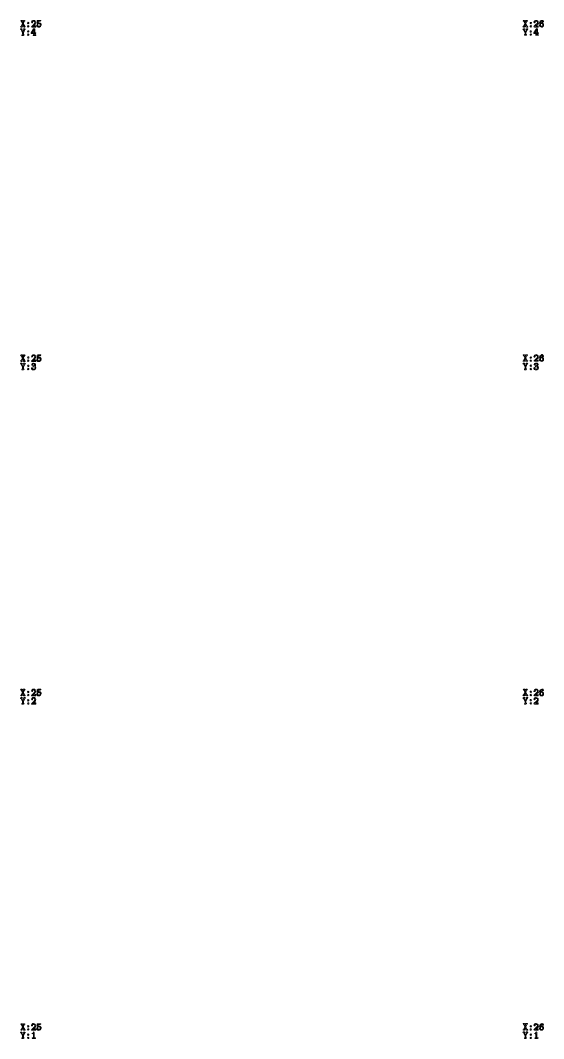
# Model space of a CAD drawing. Extents: x 3411 to 238236, y 6926 to 86361.
# Drawn here: x 208006 to 211135, y 19673 to 25762 of the extents above; entities that cross this region are included whole.
import ezdxf

# ---------------------------------------------------------------- set-up
doc = ezdxf.new("R2010")
doc.units = 13
doc.header["$MEASUREMENT"] = 0
doc.layers.add('L3D0 Base', color=3, linetype='Continuous')

msp = doc.modelspace()

# ---------------------------------------------------------------- linework, layer by layer
at = {"layer": 'L3D0 Base', "lineweight": 0}
for points in [[(208016.2, 25761.7), (208010, 25761.7), (208007.6, 25759.4), (208010, 25757), (208011.5, 25757), (208018.5, 25743), (208020.9, 25737.6), (208026.3, 25727.4), (208024, 25726.7), (208024, 25725.1), (208026.3, 25722.8), (208032.5, 25722.8), (208035.7, 25725.1), (208032.5, 25727.4), (208031.8, 25727.4), (208023.2, 25743), (208020.9, 25749.2), (208017, 25757), (208019.3, 25759.4)], [(208031, 25761.7), (208024.8, 25761.7), (208021.6, 25759.4), (208024.8, 25757), (208020.9, 25749.2), (208023.2, 25743), (208030.2, 25757), (208031, 25757), (208034.1, 25759.4)], [(208084.7, 25762.5), (208080.8, 25761.7), (208076.2, 25759.4), (208073.8, 25757), (208072.3, 25751.6), (208073.8, 25748.5), (208075.4, 25747.7), (208077.7, 25748.5), (208078.5, 25750.8), (208077.7, 25753.1), (208080.1, 25756.3), (208083.9, 25757.8), (208094.1, 25758.6), (208090.2, 25761.7)], [(208125.2, 25761.7), (208109.6, 25761.7), (208107.3, 25760.9), (208106.5, 25758.6), (208106.5, 25742.2), (208106.5, 25740.7), (208107.3, 25739.1), (208108.9, 25739.1), (208111.2, 25739.9), (208112.8, 25741.5), (208118.2, 25743), (208126.8, 25743.8), (208112, 25746.1), (208112, 25757), (208125.2, 25757), (208128.3, 25759.4), (208127.6, 25760.9), (208126.8, 25761.7)], [(211021.5, 25762.3), (211015.1, 25762.3), (211012.5, 25759.7), (211015.1, 25757.1), (211016.4, 25757.1), (211022.8, 25742.9), (211025.4, 25737.7), (211030.6, 25727.4), (211029.3, 25727.4), (211029.3, 25724.8), (211031.9, 25722.3), (211038.3, 25722.3), (211040.9, 25724.8), (211038.3, 25727.4), (211037, 25727.4), (211028, 25744.2), (211025.4, 25749.4), (211022.8, 25757.1), (211024.1, 25759.7)], [(211035.7, 25762.3), (211029.3, 25762.3), (211026.7, 25759.7), (211029.3, 25757.1), (211025.4, 25749.4), (211028, 25744.2), (211034.4, 25757.1), (211035.7, 25757.1), (211039.6, 25759.7)], [(211089.9, 25762.3), (211086.1, 25762.3), (211080.9, 25759.7), (211079.6, 25757.1), (211077, 25751.9), (211078.3, 25749.4), (211080.9, 25748.1), (211082.2, 25749.4), (211083.5, 25751.9), (211083.5, 25753.2), (211086.1, 25757.1), (211089.9, 25758.4), (211099, 25759.7), (211095.1, 25761)], [(211126.1, 25762.3), (211124.8, 25762.3), (211119.6, 25761), (211114.4, 25757.1), (211111.9, 25753.2), (211110.6, 25748.1), (211109.3, 25741.6), (211109.3, 25737.7), (211110.6, 25732.6), (211110.6, 25731.3), (211114.4, 25726.1), (211122.2, 25727.4), (211118.3, 25728.7), (211115.7, 25733.9), (211115.7, 25737.7), (211117, 25741.6), (211123.5, 25744.2), (211132.5, 25744.2), (211114.4, 25745.5), (211115.7, 25749.4), (211119.6, 25754.5), (211120.9, 25755.8), (211126.1, 25758.4), (211132.5, 25761), (211131.2, 25761)], [(211132.5, 25761), (211126.1, 25758.4), (211128.6, 25757.1), (211128.6, 25755.8), (211128.6, 25753.2), (211131.2, 25751.9), (211133.8, 25753.2), (211135.1, 25755.8)], [(208015.4, 25711.9), (208009.2, 25711.9), (208006.1, 25709.5), (208009.2, 25707.2), (208010, 25707.2), (208018.5, 25687.7), (208021.6, 25694), (208015.4, 25707.2), (208018.5, 25709.5)], [(208018.5, 25743), (208010.7, 25727.4), (208010, 25727.4), (208006.8, 25725.1), (208010, 25722.8), (208015.4, 25722.8), (208018.5, 25725.1), (208016.2, 25727.4), (208020.9, 25737.6)], [(208033.3, 25711.9), (208027.1, 25711.9), (208024, 25709.5), (208026.3, 25707.2), (208021.6, 25694), (208018.5, 25687.7), (208018.5, 25677.6), (208017.7, 25677.6), (208014.6, 25674.5), (208015.4, 25672.9), (208016.2, 25672.9), (208017.7, 25672.1), (208024.8, 25672.1), (208027.9, 25674.5), (208027.1, 25676.8), (208026.3, 25676.8), (208024.8, 25677.6), (208024, 25677.6), (208024, 25687.7), (208032.5, 25707.2), (208033.3, 25707.2), (208036.4, 25709.5)], [(208053.6, 25750.8), (208050.5, 25749.2), (208048.9, 25746.1), (208050.5, 25743), (208053.6, 25741.5), (208056.7, 25743), (208057.5, 25746.1), (208055.9, 25749.2)], [(208053.6, 25731.3), (208050.5, 25729.8), (208048.9, 25726.7), (208050.5, 25723.5), (208053.6, 25722.8), (208056.7, 25723.5), (208057.5, 25726.7), (208055.9, 25729.8)], [(208053.6, 25700.2), (208050.5, 25699.4), (208048.9, 25696.3), (208050.5, 25693.2), (208053.6, 25691.6), (208056.7, 25693.2), (208057.5, 25696.3), (208055.9, 25699.4)], [(208089.4, 25712.6), (208087.8, 25712.6), (208086.3, 25711.9), (208085.5, 25711.1), (208071.5, 25688.5), (208070.7, 25686.2), (208071.5, 25683.8), (208073.8, 25683), (208088.6, 25683), (208088.6, 25677.6), (208085.5, 25677.6), (208082.4, 25674.5), (208085.5, 25672.1), (208095.6, 25672.1), (208098.7, 25674.5), (208098, 25676.8), (208097.2, 25676.8), (208095.6, 25677.6), (208092.5, 25677.6), (208092.5, 25683), (208097.2, 25683), (208099.5, 25685.4), (208097.2, 25687.7), (208092.5, 25687.7), (208076.2, 25687.7), (208088.6, 25707.2), (208092.5, 25709.5), (208092.5, 25711.9)], [(208094.1, 25758.6), (208083.9, 25757.8), (208085.5, 25757.8), (208091, 25755.5), (208091, 25754.7), (208093.3, 25750), (208093.3, 25748.5), (208091, 25743.8), (208086.3, 25738.3), (208073.8, 25726.7), (208072.3, 25725.1), (208075.4, 25722.8), (208095.6, 25722.8), (208098, 25722.8), (208098, 25725.9), (208098, 25727.4), (208080.8, 25727.4), (208081.6, 25728.2), (208086.3, 25732.1), (208087.8, 25732.9), (208091.7, 25736.8), (208094.1, 25739.1), (208097.2, 25744.6), (208098, 25750), (208097.2, 25753.9)], [(208092.5, 25709.5), (208088.6, 25707.2), (208088.6, 25687.7), (208076.2, 25687.7), (208092.5, 25687.7)], [(208095.6, 25730.6), (208094.1, 25729.8), (208093.3, 25727.4), (208080.8, 25727.4), (208098, 25727.4), (208098, 25729.8)], [(208107.3, 25735.2), (208105.8, 25734.5), (208104.2, 25732.1), (208105, 25729.8), (208108.1, 25725.1), (208111.2, 25722.8), (208116.7, 25722), (208121.3, 25722.8), (208126.8, 25725.9), (208116.7, 25726.7), (208114.3, 25726.7), (208110.4, 25729.8), (208110.4, 25732.1), (208109.6, 25734.5)], [(208118.2, 25747.7), (208117.4, 25747.7), (208112, 25746.1), (208126.8, 25743.8), (208123.7, 25746.1)], [(208126.8, 25743.8), (208118.2, 25743), (208119, 25743), (208123.7, 25740.7), (208123.7, 25740.7), (208125.2, 25734.5), (208125.2, 25733.7), (208122.9, 25729), (208122.1, 25728.2), (208116.7, 25726.7), (208126.8, 25725.9), (208129.1, 25729), (208130.7, 25734.5), (208129.9, 25739.1)], [(211022.8, 25742.9), (211015.1, 25727.4), (211015.1, 25727.4), (211011.2, 25724.8), (211015.1, 25722.3), (211020.2, 25722.3), (211024.1, 25724.8), (211021.5, 25727.4), (211025.4, 25737.7)], [(211020.2, 25711.9), (211013.8, 25711.9), (211011.2, 25709.4), (211013.8, 25706.8), (211015.1, 25706.8), (211024.1, 25688.7), (211026.7, 25693.9), (211020.2, 25706.8), (211022.8, 25709.4)], [(211038.3, 25711.9), (211031.9, 25711.9), (211029.3, 25709.4), (211031.9, 25706.8), (211026.7, 25693.9), (211024.1, 25688.7), (211024.1, 25677.1), (211022.8, 25677.1), (211020.2, 25675.8), (211020.2, 25673.2), (211021.5, 25673.2), (211022.8, 25673.2), (211029.3, 25673.2), (211033.1, 25674.5), (211031.9, 25677.1), (211030.6, 25677.1), (211029.3, 25677.1), (211029.3, 25677.1), (211029.3, 25688.7), (211037, 25706.8), (211038.3, 25706.8), (211040.9, 25709.4)], [(211059, 25750.6), (211055.1, 25749.4), (211053.8, 25746.8), (211055.1, 25742.9), (211059, 25741.6), (211061.5, 25742.9), (211062.8, 25746.8), (211061.5, 25749.4)], [(211059, 25731.3), (211055.1, 25730), (211053.8, 25727.4), (211055.1, 25723.5), (211059, 25722.3), (211061.5, 25723.5), (211062.8, 25727.4), (211061.5, 25730)], [(211059, 25700.3), (211055.1, 25699), (211053.8, 25696.4), (211055.1, 25692.6), (211059, 25691.3), (211061.5, 25692.6), (211062.8, 25696.4), (211061.5, 25699)], [(211095.1, 25713.2), (211093.8, 25713.2), (211091.2, 25711.9), (211089.9, 25710.6), (211077, 25688.7), (211075.7, 25686.1), (211077, 25683.5), (211079.6, 25683.5), (211093.8, 25683.5), (211093.8, 25677.1), (211089.9, 25677.1), (211087.3, 25674.5), (211089.9, 25673.2), (211101.5, 25673.2), (211104.1, 25674.5), (211102.8, 25677.1), (211102.8, 25677.1), (211101.5, 25677.1), (211097.7, 25677.1), (211097.7, 25683.5), (211101.5, 25683.5), (211105.4, 25686.1), (211101.5, 25688.7), (211097.7, 25688.7), (211082.2, 25688.7), (211093.8, 25708.1), (211097.7, 25709.4), (211097.7, 25711.9)], [(211099, 25759.7), (211089.9, 25758.4), (211089.9, 25758.4), (211096.4, 25755.8), (211096.4, 25755.8), (211099, 25749.4), (211099, 25749.4), (211096.4, 25744.2), (211091.2, 25739), (211078.3, 25727.4), (211077, 25724.8), (211080.9, 25722.3), (211100.3, 25722.3), (211102.8, 25723.5), (211102.8, 25726.1), (211102.8, 25727.4), (211086.1, 25727.4), (211086.1, 25728.7), (211091.2, 25732.6), (211092.5, 25733.9), (211096.4, 25736.5), (211099, 25739), (211102.8, 25744.2), (211102.8, 25749.4), (211102.8, 25754.5)], [(211097.7, 25709.4), (211093.8, 25708.1), (211093.8, 25688.7), (211082.2, 25688.7), (211097.7, 25688.7)], [(211101.5, 25730), (211099, 25730), (211099, 25727.4), (211086.1, 25727.4), (211102.8, 25727.4), (211102.8, 25730)], [(211123.5, 25748.1), (211119.6, 25748.1), (211114.4, 25745.5), (211132.5, 25744.2), (211128.6, 25746.8)], [(211132.5, 25744.2), (211123.5, 25744.2), (211123.5, 25744.2), (211128.6, 25741.6), (211128.6, 25740.3), (211129.9, 25735.2), (211129.9, 25735.2), (211128.6, 25728.7), (211127.4, 25728.7), (211122.2, 25727.4), (211114.4, 25726.1), (211118.3, 25723.5), (211122.2, 25722.3), (211127.4, 25722.3), (211131.2, 25726.1), (211133.8, 25730), (211135.1, 25735.2), (211135.1, 25739)], [(208053.6, 25681.5), (208050.5, 25679.9), (208048.9, 25676.8), (208050.5, 25673.7), (208053.6, 25672.1), (208056.7, 25673.7), (208057.5, 25676.8), (208055.9, 25679.9)], [(211059, 25681), (211055.1, 25679.7), (211053.8, 25677.1), (211055.1, 25674.5), (211059, 25673.2), (211061.5, 25674.5), (211062.8, 25677.1), (211061.5, 25679.7)], [(208016.2, 23761.8), (208010, 23761.8), (208007.6, 23759.4), (208010, 23757.1), (208011.5, 23757.1), (208018.5, 23743.1), (208020.9, 23737.6), (208026.3, 23727.5), (208024, 23726.7), (208024, 23725.2), (208026.3, 23722.8), (208032.5, 23722.8), (208035.7, 23725.2), (208032.5, 23727.5), (208031.8, 23727.5), (208023.2, 23743.9), (208020.9, 23749.3), (208017, 23757.1), (208019.3, 23759.4)], [(208031, 23761.8), (208024.8, 23761.8), (208021.6, 23759.4), (208024.8, 23757.1), (208020.9, 23749.3), (208023.2, 23743.9), (208030.2, 23757.1), (208031, 23757.1), (208034.1, 23759.4)], [(208053.6, 23750.9), (208050.5, 23749.3), (208048.9, 23746.2), (208050.5, 23743.1), (208053.6, 23741.5), (208056.7, 23743.1), (208057.5, 23746.2), (208055.9, 23749.3)], [(208084.7, 23762.5), (208080.8, 23761.8), (208076.2, 23759.4), (208073.8, 23757.1), (208072.3, 23751.6), (208073.8, 23748.5), (208075.4, 23747.7), (208077.7, 23749.3), (208078.5, 23751.6), (208077.7, 23753.2), (208080.1, 23756.3), (208083.9, 23757.9), (208094.1, 23759.4), (208090.2, 23761.8)], [(208094.1, 23759.4), (208083.9, 23757.9), (208085.5, 23757.9), (208091, 23755.5), (208091, 23754.8), (208093.3, 23750.1), (208093.3, 23748.5), (208091, 23743.9), (208086.3, 23738.4), (208073.8, 23726.7), (208072.3, 23725.2), (208075.4, 23722.8), (208095.6, 23722.8), (208098, 23723.6), (208098, 23725.9), (208098, 23727.5), (208080.8, 23727.5), (208081.6, 23728.3), (208086.3, 23732.2), (208087.8, 23733), (208091.7, 23736.8), (208094.1, 23740), (208097.2, 23744.6), (208098, 23750.1), (208097.2, 23754.8)], [(208125.2, 23761.8), (208109.6, 23761.8), (208107.3, 23761), (208106.5, 23758.7), (208106.5, 23742.3), (208106.5, 23740.7), (208107.3, 23740), (208108.9, 23739.2), (208111.2, 23740), (208112.8, 23741.5), (208118.2, 23743.1), (208126.8, 23743.9), (208112, 23746.2), (208112, 23757.1), (208125.2, 23757.1), (208128.3, 23759.4), (208127.6, 23761), (208126.8, 23761.8)], [(211021.5, 23762.1), (211015.1, 23762.1), (211012.5, 23759.5), (211015.1, 23756.9), (211016.4, 23756.9), (211022.8, 23744), (211025.4, 23738.8), (211030.6, 23727.2), (211029.3, 23727.2), (211029.3, 23724.6), (211031.9, 23723.3), (211038.3, 23723.3), (211040.9, 23724.6), (211038.3, 23727.2), (211037, 23727.2), (211028, 23744), (211025.4, 23749.1), (211022.8, 23756.9), (211024.1, 23759.5)], [(211035.7, 23762.1), (211029.3, 23762.1), (211026.7, 23759.5), (211029.3, 23756.9), (211025.4, 23749.1), (211028, 23744), (211034.4, 23756.9), (211035.7, 23756.9), (211039.6, 23759.5)], [(211089.9, 23763.3), (211086.1, 23762.1), (211080.9, 23759.5), (211079.6, 23756.9), (211077, 23751.7), (211078.3, 23749.1), (211080.9, 23747.9), (211082.2, 23749.1), (211083.5, 23751.7), (211083.5, 23754.3), (211086.1, 23756.9), (211089.9, 23758.2), (211099, 23759.5), (211095.1, 23762.1)], [(211099, 23759.5), (211089.9, 23758.2), (211089.9, 23758.2), (211096.4, 23755.6), (211096.4, 23755.6), (211099, 23750.4), (211099, 23749.1), (211096.4, 23744), (211091.2, 23738.8), (211078.3, 23727.2), (211077, 23725.9), (211080.9, 23723.3), (211100.3, 23723.3), (211102.8, 23723.3), (211102.8, 23725.9), (211102.8, 23727.2), (211086.1, 23727.2), (211086.1, 23728.5), (211091.2, 23732.4), (211092.5, 23733.7), (211096.4, 23737.5), (211099, 23740.1), (211102.8, 23745.3), (211102.8, 23750.4), (211102.8, 23754.3)], [(211126.1, 23763.3), (211124.8, 23763.3), (211119.6, 23760.8), (211114.4, 23756.9), (211111.9, 23754.3), (211110.6, 23749.1), (211109.3, 23742.7), (211109.3, 23738.8), (211110.6, 23732.4), (211110.6, 23731.1), (211114.4, 23725.9), (211122.2, 23727.2), (211118.3, 23728.5), (211115.7, 23733.7), (211115.7, 23737.5), (211117, 23741.4), (211123.5, 23744), (211132.5, 23745.3), (211114.4, 23745.3), (211115.7, 23749.1), (211119.6, 23754.3), (211120.9, 23755.6), (211126.1, 23758.2), (211132.5, 23760.8), (211131.2, 23760.8)], [(211132.5, 23760.8), (211126.1, 23758.2), (211128.6, 23756.9), (211128.6, 23755.6), (211128.6, 23753), (211131.2, 23753), (211133.8, 23753), (211135.1, 23755.6)], [(208015.4, 23711.9), (208009.2, 23711.9), (208006.1, 23709.6), (208009.2, 23707.3), (208010, 23707.3), (208018.5, 23688.6), (208021.6, 23694), (208015.4, 23707.3), (208018.5, 23709.6)], [(208018.5, 23743.1), (208010.7, 23727.5), (208010, 23727.5), (208006.8, 23725.2), (208010, 23722.8), (208015.4, 23722.8), (208018.5, 23725.2), (208016.2, 23727.5), (208020.9, 23737.6)], [(208033.3, 23711.9), (208027.1, 23711.9), (208024, 23709.6), (208026.3, 23707.3), (208021.6, 23694), (208018.5, 23688.6), (208018.5, 23677.7), (208017.7, 23677.7), (208014.6, 23675.3), (208015.4, 23673), (208016.2, 23673), (208017.7, 23672.2), (208024.8, 23672.2), (208027.9, 23675.3), (208027.1, 23676.9), (208026.3, 23677.7), (208024.8, 23677.7), (208024, 23677.7), (208024, 23688.6), (208032.5, 23707.3), (208033.3, 23707.3), (208036.4, 23709.6)], [(208053.6, 23731.4), (208050.5, 23729.8), (208048.9, 23726.7), (208050.5, 23723.6), (208053.6, 23722.8), (208056.7, 23723.6), (208057.5, 23726.7), (208055.9, 23729.8)], [(208053.6, 23700.2), (208050.5, 23699.5), (208048.9, 23696.3), (208050.5, 23693.2), (208053.6, 23691.7), (208056.7, 23693.2), (208057.5, 23696.3), (208055.9, 23699.5)], [(208076.2, 23709.6), (208073.8, 23704.9), (208074.6, 23701.8), (208076.9, 23701), (208079.3, 23701.8), (208080.1, 23704.9), (208079.3, 23706.5), (208080.1, 23706.5), (208085.5, 23708)], [(208085.5, 23712.7), (208081.6, 23711.9), (208076.9, 23710.4), (208076.2, 23709.6), (208085.5, 23708), (208090.2, 23706.5), (208091.7, 23703.4), (208089.4, 23697.9), (208084.7, 23696.3), (208080.8, 23695.6), (208080.1, 23694), (208082.4, 23690.9), (208085.5, 23690.9), (208086.3, 23690.9), (208091.7, 23689.3), (208094.1, 23683.9), (208091.7, 23679.2), (208091, 23678.4), (208085.5, 23676.9), (208094.8, 23675.3), (208097.2, 23678.4), (208098.7, 23683.9), (208098.7, 23683.9), (208097.2, 23690.1), (208097.2, 23690.1), (208092.5, 23694), (208095.6, 23697.9), (208097.2, 23703.4), (208097.2, 23704.9), (208094.1, 23709.6), (208091, 23711.1)], [(208095.6, 23730.6), (208094.1, 23729.8), (208093.3, 23727.5), (208080.8, 23727.5), (208098, 23727.5), (208098, 23729.8)], [(208107.3, 23735.3), (208105.8, 23734.5), (208104.2, 23732.2), (208105, 23729.8), (208108.1, 23725.2), (208111.2, 23722.8), (208116.7, 23722), (208121.3, 23722.8), (208126.8, 23725.9), (208116.7, 23726.7), (208114.3, 23726.7), (208110.4, 23729.8), (208110.4, 23732.2), (208109.6, 23734.5)], [(208118.2, 23747.7), (208117.4, 23747.7), (208112, 23746.2), (208126.8, 23743.9), (208123.7, 23747)], [(208126.8, 23743.9), (208118.2, 23743.1), (208119, 23743.1), (208123.7, 23740.7), (208123.7, 23740.7), (208125.2, 23735.3), (208125.2, 23734.5), (208122.9, 23729.1), (208122.1, 23728.3), (208116.7, 23726.7), (208126.8, 23725.9), (208129.1, 23729.1), (208130.7, 23735.3), (208129.9, 23739.2)], [(211022.8, 23744), (211015.1, 23727.2), (211015.1, 23727.2), (211011.2, 23724.6), (211015.1, 23723.3), (211020.2, 23723.3), (211024.1, 23724.6), (211021.5, 23727.2), (211025.4, 23738.8)], [(211020.2, 23711.7), (211013.8, 23711.7), (211011.2, 23709.1), (211013.8, 23707.9), (211015.1, 23707.9), (211024.1, 23688.5), (211026.7, 23693.7), (211020.2, 23707.9), (211022.8, 23709.1)], [(211038.3, 23711.7), (211031.9, 23711.7), (211029.3, 23709.1), (211031.9, 23707.9), (211026.7, 23693.7), (211024.1, 23688.5), (211024.1, 23678.2), (211022.8, 23678.2), (211020.2, 23675.6), (211020.2, 23673), (211021.5, 23673), (211022.8, 23673), (211029.3, 23673), (211033.1, 23675.6), (211031.9, 23676.9), (211030.6, 23678.2), (211029.3, 23678.2), (211029.3, 23678.2), (211029.3, 23688.5), (211037, 23707.9), (211038.3, 23707.9), (211040.9, 23709.1)], [(211059, 23750.4), (211055.1, 23749.1), (211053.8, 23746.6), (211055.1, 23742.7), (211059, 23741.4), (211061.5, 23744), (211062.8, 23746.6), (211061.5, 23749.1)], [(211059, 23731.1), (211055.1, 23729.8), (211053.8, 23727.2), (211055.1, 23724.6), (211059, 23723.3), (211061.5, 23724.6), (211062.8, 23727.2), (211061.5, 23731.1)], [(211059, 23701.4), (211055.1, 23700.1), (211053.8, 23696.2), (211055.1, 23693.7), (211059, 23692.4), (211061.5, 23693.7), (211062.8, 23696.2), (211061.5, 23700.1)], [(211080.9, 23710.4), (211078.3, 23705.3), (211079.6, 23702.7), (211082.2, 23701.4), (211083.5, 23702.7), (211084.8, 23705.3), (211084.8, 23706.6), (211084.8, 23706.6), (211091.2, 23707.9)], [(211089.9, 23713), (211087.3, 23713), (211082.2, 23710.4), (211080.9, 23710.4), (211091.2, 23707.9), (211095.1, 23706.6), (211097.7, 23704), (211095.1, 23698.8), (211089.9, 23696.2), (211086.1, 23696.2), (211084.8, 23693.7), (211087.3, 23691.1), (211089.9, 23691.1), (211091.2, 23691.1), (211096.4, 23689.8), (211099, 23684.6), (211096.4, 23679.5), (211096.4, 23678.2), (211091.2, 23676.9), (211100.3, 23675.6), (211102.8, 23678.2), (211104.1, 23684.6), (211104.1, 23684.6), (211102.8, 23689.8), (211101.5, 23689.8), (211097.7, 23694.9), (211100.3, 23697.5), (211102.8, 23704), (211101.5, 23705.3), (211099, 23710.4), (211096.4, 23711.7)], [(211101.5, 23731.1), (211099, 23729.8), (211099, 23727.2), (211086.1, 23727.2), (211102.8, 23727.2), (211102.8, 23729.8)], [(211123.5, 23749.1), (211119.6, 23747.9), (211114.4, 23745.3), (211132.5, 23745.3), (211128.6, 23747.9)], [(211132.5, 23745.3), (211123.5, 23744), (211123.5, 23744), (211128.6, 23741.4), (211128.6, 23741.4), (211129.9, 23735), (211129.9, 23735), (211128.6, 23729.8), (211127.4, 23729.8), (211122.2, 23727.2), (211114.4, 23725.9), (211118.3, 23723.3), (211122.2, 23722), (211127.4, 23723.3), (211131.2, 23725.9), (211133.8, 23729.8), (211135.1, 23735), (211135.1, 23740.1)], [(208053.6, 23681.6), (208050.5, 23680), (208048.9, 23676.9), (208050.5, 23673.8), (208053.6, 23672.2), (208056.7, 23673.8), (208057.5, 23676.9), (208055.9, 23680)], [(208075.4, 23684.7), (208073, 23683.9), (208072.3, 23681.6), (208072.3, 23679.2), (208076.2, 23674.5), (208079.3, 23673), (208085.5, 23672.2), (208090.2, 23673), (208094.8, 23675.3), (208085.5, 23676.9), (208080.8, 23677.7), (208077.7, 23680), (208078.5, 23681.6), (208076.9, 23683.9)], [(211059, 23682), (211055.1, 23680.8), (211053.8, 23676.9), (211055.1, 23674.3), (211059, 23673), (211061.5, 23674.3), (211062.8, 23676.9), (211061.5, 23680.8)], [(211079.6, 23685.9), (211078.3, 23684.6), (211077, 23682), (211077, 23679.5), (211080.9, 23674.3), (211084.8, 23673), (211091.2, 23671.7), (211095.1, 23673), (211100.3, 23675.6), (211091.2, 23676.9), (211086.1, 23678.2), (211082.2, 23679.5), (211083.5, 23682), (211082.2, 23684.6)], [(208018.5, 21743.9), (208010.7, 21727.6), (208010, 21727.6), (208006.8, 21725.2), (208010, 21722.9), (208015.4, 21722.9), (208018.5, 21725.2), (208016.2, 21727.6), (208020.9, 21738.5)], [(208016.2, 21761.8), (208010, 21761.8), (208007.6, 21759.5), (208010, 21757.2), (208011.5, 21757.2), (208018.5, 21743.9), (208020.9, 21738.5), (208026.3, 21727.6), (208024, 21726.8), (208024, 21725.2), (208026.3, 21722.9), (208032.5, 21722.9), (208035.7, 21725.2), (208032.5, 21727.6), (208031.8, 21727.6), (208023.2, 21743.9), (208020.9, 21749.4), (208017, 21757.2), (208019.3, 21759.5)], [(208031, 21761.8), (208024.8, 21761.8), (208021.6, 21759.5), (208024.8, 21757.2), (208020.9, 21749.4), (208023.2, 21743.9), (208030.2, 21757.2), (208031, 21757.2), (208034.1, 21759.5)], [(208053.6, 21750.9), (208050.5, 21749.4), (208048.9, 21746.3), (208050.5, 21743.1), (208053.6, 21741.6), (208056.7, 21743.1), (208057.5, 21746.3), (208055.9, 21749.4)], [(208084.7, 21762.6), (208080.8, 21761.8), (208076.2, 21759.5), (208073.8, 21757.2), (208072.3, 21751.7), (208073.8, 21749.4), (208075.4, 21748.6), (208077.7, 21749.4), (208078.5, 21751.7), (208077.7, 21754), (208080.1, 21756.4), (208083.9, 21757.9), (208094.1, 21759.5), (208090.2, 21761.8)], [(208094.1, 21759.5), (208083.9, 21757.9), (208085.5, 21757.9), (208091, 21755.6), (208091, 21755.6), (208093.3, 21750.1), (208093.3, 21748.6), (208091, 21743.9), (208086.3, 21739.2), (208073.8, 21727.6), (208072.3, 21725.2), (208075.4, 21722.9), (208095.6, 21722.9), (208098, 21723.7), (208098, 21726), (208098, 21727.6), (208080.8, 21727.6), (208081.6, 21728.3), (208086.3, 21732.2), (208087.8, 21733.8), (208091.7, 21736.9), (208094.1, 21740), (208097.2, 21744.7), (208098, 21750.1), (208097.2, 21754.8)], [(208125.2, 21761.8), (208109.6, 21761.8), (208107.3, 21761), (208106.5, 21758.7), (208106.5, 21742.4), (208106.5, 21740.8), (208107.3, 21740), (208108.9, 21739.2), (208111.2, 21740), (208112.8, 21741.6), (208118.2, 21743.1), (208126.8, 21743.9), (208112, 21746.3), (208112, 21757.2), (208125.2, 21757.2), (208128.3, 21759.5), (208127.6, 21761), (208126.8, 21761.8)], [(208118.2, 21747.8), (208117.4, 21747.8), (208112, 21746.3), (208126.8, 21743.9), (208123.7, 21747)], [(208126.8, 21743.9), (208118.2, 21743.1), (208119, 21743.1), (208123.7, 21740.8), (208123.7, 21740.8), (208125.2, 21735.3), (208125.2, 21734.6), (208122.9, 21729.1), (208122.1, 21728.3), (208116.7, 21726.8), (208126.8, 21726), (208129.1, 21729.9), (208130.7, 21735.3), (208129.9, 21739.2)], [(211022.8, 21743.8), (211015.1, 21728.3), (211015.1, 21728.3), (211011.2, 21725.7), (211015.1, 21723.1), (211020.2, 21723.1), (211024.1, 21725.7), (211021.5, 21728.3), (211025.4, 21738.6)], [(211021.5, 21761.8), (211015.1, 21761.8), (211012.5, 21759.3), (211015.1, 21758), (211016.4, 21758), (211022.8, 21743.8), (211025.4, 21738.6), (211030.6, 21728.3), (211029.3, 21727), (211029.3, 21725.7), (211031.9, 21723.1), (211038.3, 21723.1), (211040.9, 21725.7), (211038.3, 21728.3), (211037, 21728.3), (211028, 21743.8), (211025.4, 21750.2), (211022.8, 21758), (211024.1, 21759.3)], [(211035.7, 21761.8), (211029.3, 21761.8), (211026.7, 21759.3), (211029.3, 21758), (211025.4, 21750.2), (211028, 21743.8), (211034.4, 21758), (211035.7, 21758), (211039.6, 21759.3)], [(211059, 21751.5), (211055.1, 21750.2), (211053.8, 21746.4), (211055.1, 21743.8), (211059, 21742.5), (211061.5, 21743.8), (211062.8, 21746.4), (211061.5, 21750.2)], [(211089.9, 21763.1), (211086.1, 21761.8), (211080.9, 21759.3), (211079.6, 21758), (211077, 21751.5), (211078.3, 21748.9), (211080.9, 21748.9), (211082.2, 21748.9), (211083.5, 21751.5), (211083.5, 21754.1), (211086.1, 21756.7), (211089.9, 21758), (211099, 21759.3), (211095.1, 21761.8)], [(211099, 21759.3), (211089.9, 21758), (211089.9, 21758), (211096.4, 21756.7), (211096.4, 21755.4), (211099, 21750.2), (211099, 21748.9), (211096.4, 21743.8), (211091.2, 21738.6), (211078.3, 21727), (211077, 21725.7), (211080.9, 21723.1), (211100.3, 21723.1), (211102.8, 21723.1), (211102.8, 21725.7), (211102.8, 21728.3), (211086.1, 21728.3), (211086.1, 21728.3), (211091.2, 21732.2), (211092.5, 21733.4), (211096.4, 21737.3), (211099, 21739.9), (211102.8, 21745.1), (211102.8, 21750.2), (211102.8, 21754.1)], [(211126.1, 21763.1), (211124.8, 21763.1), (211119.6, 21760.5), (211114.4, 21756.7), (211111.9, 21754.1), (211110.6, 21748.9), (211109.3, 21742.5), (211109.3, 21738.6), (211110.6, 21732.2), (211110.6, 21732.2), (211114.4, 21727), (211122.2, 21727), (211118.3, 21728.3), (211115.7, 21733.4), (211115.7, 21737.3), (211117, 21742.5), (211123.5, 21743.8), (211132.5, 21745.1), (211114.4, 21746.4), (211115.7, 21750.2), (211119.6, 21755.4), (211120.9, 21756.7), (211126.1, 21758), (211132.5, 21760.5), (211131.2, 21761.8)], [(211123.5, 21748.9), (211119.6, 21748.9), (211114.4, 21746.4), (211132.5, 21745.1), (211128.6, 21747.6)], [(211132.5, 21745.1), (211123.5, 21743.8), (211123.5, 21743.8), (211128.6, 21741.2), (211128.6, 21741.2), (211129.9, 21736), (211129.9, 21734.7), (211128.6, 21729.6), (211127.4, 21729.6), (211122.2, 21727), (211114.4, 21727), (211118.3, 21723.1), (211122.2, 21721.8), (211127.4, 21723.1), (211131.2, 21725.7), (211133.8, 21729.6), (211135.1, 21736), (211135.1, 21739.9)], [(211132.5, 21760.5), (211126.1, 21758), (211128.6, 21758), (211128.6, 21755.4), (211128.6, 21754.1), (211131.2, 21752.8), (211133.8, 21754.1), (211135.1, 21755.4)], [(208015.4, 21712), (208009.2, 21712), (208006.1, 21709.6), (208009.2, 21707.3), (208010, 21707.3), (208018.5, 21688.6), (208021.6, 21694.1), (208015.4, 21707.3), (208018.5, 21709.6)], [(208033.3, 21712), (208027.1, 21712), (208024, 21709.6), (208026.3, 21707.3), (208021.6, 21694.1), (208018.5, 21688.6), (208018.5, 21677.7), (208017.7, 21677.7), (208014.6, 21675.4), (208015.4, 21673.8), (208016.2, 21673), (208017.7, 21673), (208024.8, 21673), (208027.9, 21675.4), (208027.1, 21676.9), (208026.3, 21677.7), (208024.8, 21677.7), (208024, 21677.7), (208024, 21688.6), (208032.5, 21707.3), (208033.3, 21707.3), (208036.4, 21709.6)], [(208053.6, 21731.5), (208050.5, 21729.9), (208048.9, 21726.8), (208050.5, 21723.7), (208053.6, 21722.9), (208056.7, 21724.4), (208057.5, 21726.8), (208055.9, 21730.7)], [(208053.6, 21701.1), (208050.5, 21699.5), (208048.9, 21696.4), (208050.5, 21693.3), (208053.6, 21691.7), (208056.7, 21693.3), (208057.5, 21696.4), (208055.9, 21699.5)], [(208053.6, 21681.6), (208050.5, 21680.1), (208048.9, 21676.9), (208050.5, 21673.8), (208053.6, 21673), (208056.7, 21673.8), (208057.5, 21676.9), (208055.9, 21680.1)], [(208084.7, 21712.8), (208080.8, 21712), (208076.2, 21709.6), (208073.8, 21707.3), (208072.3, 21701.9), (208073.8, 21698.7), (208075.4, 21698), (208077.7, 21698.7), (208078.5, 21701.9), (208077.7, 21703.4), (208080.1, 21706.5), (208083.9, 21708.1), (208094.1, 21708.9), (208090.2, 21712)], [(208094.1, 21708.9), (208083.9, 21708.1), (208085.5, 21708.1), (208091, 21705.8), (208091, 21705), (208093.3, 21700.3), (208093.3, 21698.7), (208091, 21694.1), (208086.3, 21688.6), (208073.8, 21676.9), (208072.3, 21675.4), (208075.4, 21673), (208095.6, 21673), (208098, 21673), (208098, 21676.2), (208098, 21677.7), (208080.8, 21677.7), (208081.6, 21678.5), (208086.3, 21682.4), (208087.8, 21683.2), (208091.7, 21687.1), (208094.1, 21689.4), (208097.2, 21694.8), (208098, 21700.3), (208097.2, 21704.2)], [(208095.6, 21730.7), (208094.1, 21729.9), (208093.3, 21727.6), (208080.8, 21727.6), (208098, 21727.6), (208098, 21729.9)], [(208095.6, 21680.8), (208094.1, 21680.1), (208093.3, 21677.7), (208080.8, 21677.7), (208098, 21677.7), (208098, 21680.1)], [(208107.3, 21735.3), (208105.8, 21734.6), (208104.2, 21732.2), (208105, 21729.9), (208108.1, 21725.2), (208111.2, 21722.9), (208116.7, 21722.1), (208121.3, 21722.9), (208126.8, 21726), (208116.7, 21726.8), (208114.3, 21726.8), (208110.4, 21729.9), (208110.4, 21732.2), (208109.6, 21734.6)], [(211020.2, 21712.8), (211013.8, 21712.8), (211011.2, 21710.2), (211013.8, 21707.6), (211015.1, 21707.6), (211024.1, 21688.3), (211026.7, 21694.7), (211020.2, 21707.6), (211022.8, 21710.2)], [(211038.3, 21712.8), (211031.9, 21712.8), (211029.3, 21710.2), (211031.9, 21707.6), (211026.7, 21694.7), (211024.1, 21688.3), (211024.1, 21678), (211022.8, 21678), (211020.2, 21675.4), (211020.2, 21674.1), (211021.5, 21672.8), (211022.8, 21672.8), (211029.3, 21672.8), (211033.1, 21675.4), (211031.9, 21676.7), (211030.6, 21678), (211029.3, 21678), (211029.3, 21678), (211029.3, 21688.3), (211037, 21707.6), (211038.3, 21707.6), (211040.9, 21710.2)], [(211059, 21732.2), (211055.1, 21730.9), (211053.8, 21727), (211055.1, 21724.4), (211059, 21723.1), (211061.5, 21724.4), (211062.8, 21727), (211061.5, 21730.9)], [(211059, 21701.2), (211055.1, 21699.9), (211053.8, 21696), (211055.1, 21693.4), (211059, 21692.2), (211061.5, 21693.4), (211062.8, 21696), (211061.5, 21699.9)], [(211059, 21681.8), (211055.1, 21680.5), (211053.8, 21678), (211055.1, 21674.1), (211059, 21672.8), (211061.5, 21674.1), (211062.8, 21678), (211061.5, 21680.5)], [(211089.9, 21712.8), (211086.1, 21712.8), (211080.9, 21710.2), (211079.6, 21707.6), (211077, 21702.5), (211078.3, 21699.9), (211080.9, 21698.6), (211082.2, 21699.9), (211083.5, 21701.2), (211083.5, 21703.8), (211086.1, 21706.3), (211089.9, 21707.6), (211099, 21708.9), (211095.1, 21711.5)], [(211099, 21708.9), (211089.9, 21707.6), (211089.9, 21707.6), (211096.4, 21706.3), (211096.4, 21705.1), (211099, 21699.9), (211099, 21698.6), (211096.4, 21694.7), (211091.2, 21689.6), (211078.3, 21678), (211077, 21675.4), (211080.9, 21672.8), (211100.3, 21672.8), (211102.8, 21674.1), (211102.8, 21676.7), (211102.8, 21678), (211086.1, 21678), (211086.1, 21678), (211091.2, 21683.1), (211092.5, 21683.1), (211096.4, 21687), (211099, 21689.6), (211102.8, 21694.7), (211102.8, 21699.9), (211102.8, 21705.1)], [(211101.5, 21730.9), (211099, 21729.6), (211099, 21728.3), (211086.1, 21728.3), (211102.8, 21728.3), (211102.8, 21729.6)], [(211101.5, 21680.5), (211099, 21680.5), (211099, 21678), (211086.1, 21678), (211102.8, 21678), (211102.8, 21680.5)], [(208018.5, 19744), (208010.7, 19727.6), (208010, 19727.6), (208006.8, 19725.3), (208010, 19722.9), (208015.4, 19722.9), (208018.5, 19725.3), (208016.2, 19727.6), (208020.9, 19738.5)], [(208016.2, 19761.9), (208010, 19761.9), (208007.6, 19759.5), (208010, 19757.2), (208011.5, 19757.2), (208018.5, 19744), (208020.9, 19738.5), (208026.3, 19727.6), (208024, 19726.8), (208024, 19725.3), (208026.3, 19722.9), (208032.5, 19722.9), (208035.7, 19725.3), (208032.5, 19727.6), (208031.8, 19727.6), (208023.2, 19744), (208020.9, 19749.4), (208017, 19757.2), (208019.3, 19759.5)], [(208031, 19761.9), (208024.8, 19761.9), (208021.6, 19759.5), (208024.8, 19757.2), (208020.9, 19749.4), (208023.2, 19744), (208030.2, 19757.2), (208031, 19757.2), (208034.1, 19759.5)], [(208053.6, 19751), (208050.5, 19749.4), (208048.9, 19746.3), (208050.5, 19743.2), (208053.6, 19741.6), (208056.7, 19743.2), (208057.5, 19746.3), (208055.9, 19749.4)], [(208053.6, 19731.5), (208050.5, 19730.7), (208048.9, 19727.6), (208050.5, 19724.5), (208053.6, 19722.9), (208056.7, 19724.5), (208057.5, 19727.6), (208055.9, 19730.7)], [(208084.7, 19762.7), (208080.8, 19762.7), (208076.2, 19759.5), (208073.8, 19757.2), (208072.3, 19751.8), (208073.8, 19749.4), (208075.4, 19748.6), (208077.7, 19749.4), (208078.5, 19751.8), (208077.7, 19754.1), (208080.1, 19757.2), (208083.9, 19758), (208094.1, 19759.5), (208090.2, 19761.9)], [(208094.1, 19759.5), (208083.9, 19758), (208085.5, 19758), (208091, 19755.7), (208091, 19755.7), (208093.3, 19750.2), (208093.3, 19748.6), (208091, 19744), (208086.3, 19739.3), (208073.8, 19727.6), (208072.3, 19725.3), (208075.4, 19722.9), (208095.6, 19722.9), (208098, 19723.7), (208098, 19726.1), (208098, 19727.6), (208080.8, 19727.6), (208081.6, 19728.4), (208086.3, 19732.3), (208087.8, 19733.8), (208091.7, 19737), (208094.1, 19740.1), (208097.2, 19744.8), (208098, 19750.2), (208097.2, 19754.9)], [(208107.3, 19735.4), (208105.8, 19734.6), (208104.2, 19732.3), (208105, 19730), (208108.1, 19725.3), (208111.2, 19722.9), (208116.7, 19722.2), (208121.3, 19722.9), (208126.8, 19726.1), (208116.7, 19726.8), (208114.3, 19727.6), (208110.4, 19730.7), (208110.4, 19732.3), (208109.6, 19734.6)], [(208125.2, 19761.9), (208109.6, 19761.9), (208107.3, 19761.9), (208106.5, 19758.8), (208106.5, 19742.4), (208106.5, 19740.9), (208107.3, 19740.1), (208108.9, 19739.3), (208111.2, 19740.9), (208112.8, 19741.6), (208118.2, 19743.2), (208126.8, 19744), (208112, 19747.1), (208112, 19757.2), (208125.2, 19757.2), (208128.3, 19759.5), (208127.6, 19761.1), (208126.8, 19761.9)], [(208118.2, 19747.9), (208117.4, 19747.9), (208112, 19747.1), (208126.8, 19744), (208123.7, 19747.1)], [(208126.8, 19744), (208118.2, 19743.2), (208119, 19743.2), (208123.7, 19740.9), (208123.7, 19740.9), (208125.2, 19735.4), (208125.2, 19734.6), (208122.9, 19729.2), (208122.1, 19728.4), (208116.7, 19726.8), (208126.8, 19726.1), (208129.1, 19730), (208130.7, 19735.4), (208129.9, 19739.3)], [(211022.8, 19743.6), (211015.1, 19728.1), (211015.1, 19728.1), (211011.2, 19725.5), (211015.1, 19722.9), (211020.2, 19722.9), (211024.1, 19725.5), (211021.5, 19728.1), (211025.4, 19738.4)], [(211021.5, 19762.9), (211015.1, 19762.9), (211012.5, 19760.3), (211015.1, 19757.8), (211016.4, 19757.8), (211022.8, 19743.6), (211025.4, 19738.4), (211030.6, 19728.1), (211029.3, 19726.8), (211029.3, 19725.5), (211031.9, 19722.9), (211038.3, 19722.9), (211040.9, 19725.5), (211038.3, 19728.1), (211037, 19728.1), (211028, 19743.6), (211025.4, 19750), (211022.8, 19757.8), (211024.1, 19760.3)], [(211035.7, 19762.9), (211029.3, 19762.9), (211026.7, 19760.3), (211029.3, 19757.8), (211025.4, 19750), (211028, 19743.6), (211034.4, 19757.8), (211035.7, 19757.8), (211039.6, 19760.3)], [(211059, 19751.3), (211055.1, 19750), (211053.8, 19746.1), (211055.1, 19743.6), (211059, 19742.3), (211061.5, 19743.6), (211062.8, 19746.1), (211061.5, 19750)], [(211059, 19731.9), (211055.1, 19730.7), (211053.8, 19728.1), (211055.1, 19724.2), (211059, 19722.9), (211061.5, 19724.2), (211062.8, 19728.1), (211061.5, 19730.7)], [(211089.9, 19762.9), (211086.1, 19762.9), (211080.9, 19760.3), (211079.6, 19757.8), (211077, 19752.6), (211078.3, 19750), (211080.9, 19748.7), (211082.2, 19750), (211083.5, 19751.3), (211083.5, 19753.9), (211086.1, 19757.8), (211089.9, 19757.8), (211099, 19759), (211095.1, 19761.6)], [(211099, 19759), (211089.9, 19757.8), (211089.9, 19757.8), (211096.4, 19756.5), (211096.4, 19755.2), (211099, 19750), (211099, 19748.7), (211096.4, 19744.9), (211091.2, 19739.7), (211078.3, 19728.1), (211077, 19725.5), (211080.9, 19722.9), (211100.3, 19722.9), (211102.8, 19724.2), (211102.8, 19726.8), (211102.8, 19728.1), (211086.1, 19728.1), (211086.1, 19728.1), (211091.2, 19733.2), (211092.5, 19733.2), (211096.4, 19737.1), (211099, 19739.7), (211102.8, 19744.9), (211102.8, 19750), (211102.8, 19755.2)], [(211126.1, 19762.9), (211124.8, 19762.9), (211119.6, 19761.6), (211114.4, 19757.8), (211111.9, 19753.9), (211110.6, 19748.7), (211109.3, 19742.3), (211109.3, 19738.4), (211110.6, 19733.2), (211110.6, 19731.9), (211114.4, 19726.8), (211122.2, 19726.8), (211118.3, 19728.1), (211115.7, 19733.2), (211115.7, 19737.1), (211117, 19742.3), (211123.5, 19743.6), (211132.5, 19744.9), (211114.4, 19746.1), (211115.7, 19750), (211119.6, 19755.2), (211120.9, 19756.5), (211126.1, 19757.8), (211132.5, 19761.6), (211131.2, 19761.6)], [(211123.5, 19748.7), (211119.6, 19748.7), (211114.4, 19746.1), (211132.5, 19744.9), (211128.6, 19747.4)], [(211132.5, 19744.9), (211123.5, 19743.6), (211123.5, 19743.6), (211128.6, 19741), (211128.6, 19741), (211129.9, 19735.8), (211129.9, 19734.5), (211128.6, 19729.4), (211127.4, 19729.4), (211122.2, 19726.8), (211114.4, 19726.8), (211118.3, 19722.9), (211122.2, 19722.9), (211127.4, 19722.9), (211131.2, 19726.8), (211133.8, 19729.4), (211135.1, 19735.8), (211135.1, 19739.7)], [(211132.5, 19761.6), (211126.1, 19757.8), (211128.6, 19757.8), (211128.6, 19756.5), (211128.6, 19753.9), (211131.2, 19752.6), (211133.8, 19753.9), (211135.1, 19756.5)], [(208015.4, 19712), (208009.2, 19712), (208006.1, 19709.7), (208009.2, 19707.4), (208010, 19707.4), (208018.5, 19688.7), (208021.6, 19694.1), (208015.4, 19707.4), (208018.5, 19709.7)], [(208033.3, 19712), (208027.1, 19712), (208024, 19709.7), (208026.3, 19707.4), (208021.6, 19694.1), (208018.5, 19688.7), (208018.5, 19677.8), (208017.7, 19677.8), (208014.6, 19675.4), (208015.4, 19673.9), (208016.2, 19673.1), (208017.7, 19673.1), (208024.8, 19673.1), (208027.9, 19675.4), (208027.1, 19677), (208026.3, 19677.8), (208024.8, 19677.8), (208024, 19677.8), (208024, 19688.7), (208032.5, 19707.4), (208033.3, 19707.4), (208036.4, 19709.7)], [(208053.6, 19701.1), (208050.5, 19699.6), (208048.9, 19696.5), (208050.5, 19693.4), (208053.6, 19691.8), (208056.7, 19693.4), (208057.5, 19696.5), (208055.9, 19699.6)], [(208053.6, 19681.7), (208050.5, 19680.1), (208048.9, 19677), (208050.5, 19673.9), (208053.6, 19673.1), (208056.7, 19673.9), (208057.5, 19677), (208055.9, 19680.1)], [(208086.3, 19712.8), (208083.9, 19711.3), (208082.4, 19708.1), (208078.5, 19705), (208075.4, 19702.7), (208083.9, 19702.7), (208083.9, 19677.8), (208078.5, 19677.8), (208076.2, 19675.4), (208078.5, 19673.1), (208094.1, 19673.1), (208096.4, 19675.4), (208096.4, 19677), (208094.8, 19677.8), (208094.1, 19677.8), (208088.6, 19677.8), (208088.6, 19709.7)], [(208075.4, 19702.7), (208077.7, 19700.4), (208078.5, 19700.4), (208083.9, 19702.7)], [(208095.6, 19730.7), (208094.1, 19730), (208093.3, 19727.6), (208080.8, 19727.6), (208098, 19727.6), (208098, 19730)], [(211020.2, 19712.6), (211013.8, 19712.6), (211011.2, 19710), (211013.8, 19707.4), (211015.1, 19707.4), (211024.1, 19689.4), (211026.7, 19694.5), (211020.2, 19707.4), (211022.8, 19710)], [(211038.3, 19712.6), (211031.9, 19712.6), (211029.3, 19710), (211031.9, 19707.4), (211026.7, 19694.5), (211024.1, 19689.4), (211024.1, 19677.7), (211022.8, 19677.7), (211020.2, 19675.2), (211020.2, 19673.9), (211021.5, 19673.9), (211022.8, 19672.6), (211029.3, 19672.6), (211033.1, 19675.2), (211031.9, 19677.7), (211030.6, 19677.7), (211029.3, 19677.7), (211029.3, 19677.7), (211029.3, 19689.4), (211037, 19707.4), (211038.3, 19707.4), (211040.9, 19710)], [(211059, 19701), (211055.1, 19699.7), (211053.8, 19697.1), (211055.1, 19693.2), (211059, 19691.9), (211061.5, 19693.2), (211062.8, 19697.1), (211061.5, 19699.7)], [(211059, 19681.6), (211055.1, 19680.3), (211053.8, 19677.7), (211055.1, 19673.9), (211059, 19672.6), (211061.5, 19675.2), (211062.8, 19677.7), (211061.5, 19680.3)], [(211091.2, 19712.6), (211089.9, 19711.3), (211087.3, 19708.7), (211083.5, 19704.8), (211080.9, 19703.6), (211088.6, 19702.3), (211088.6, 19677.7), (211083.5, 19677.7), (211080.9, 19675.2), (211083.5, 19672.6), (211099, 19672.6), (211101.5, 19675.2), (211101.5, 19677.7), (211100.3, 19677.7), (211099, 19677.7), (211093.8, 19677.7), (211093.8, 19710)], [(211080.9, 19703.6), (211083.5, 19701), (211083.5, 19701), (211088.6, 19702.3)], [(211101.5, 19730.7), (211099, 19730.7), (211099, 19728.1), (211086.1, 19728.1), (211102.8, 19728.1), (211102.8, 19730.7)]]:
    msp.add_lwpolyline(points, close=True, dxfattribs=at)

doc.saveas('drawing.dxf')
